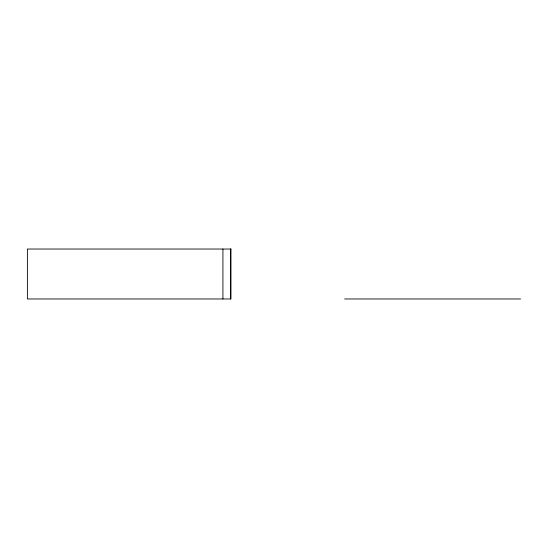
<?xml version="1.0" encoding="UTF-8"?>
<svg xmlns="http://www.w3.org/2000/svg" width="548" height="548" viewBox="0 0 548 548"><rect width="100%" height="100%" fill="white"/><g stroke="black" fill="none" stroke-linecap="round" stroke-linejoin="round"><path stroke-width="0.82" d="M344.644 298.968L520.6 298.968M230.448 249.032L230.448 298.968M222.926 249.032L222.926 298.968M230.961 249.032L27.4 249.032L27.4 298.968L230.961 298.968L230.961 249.032"/></g></svg>
